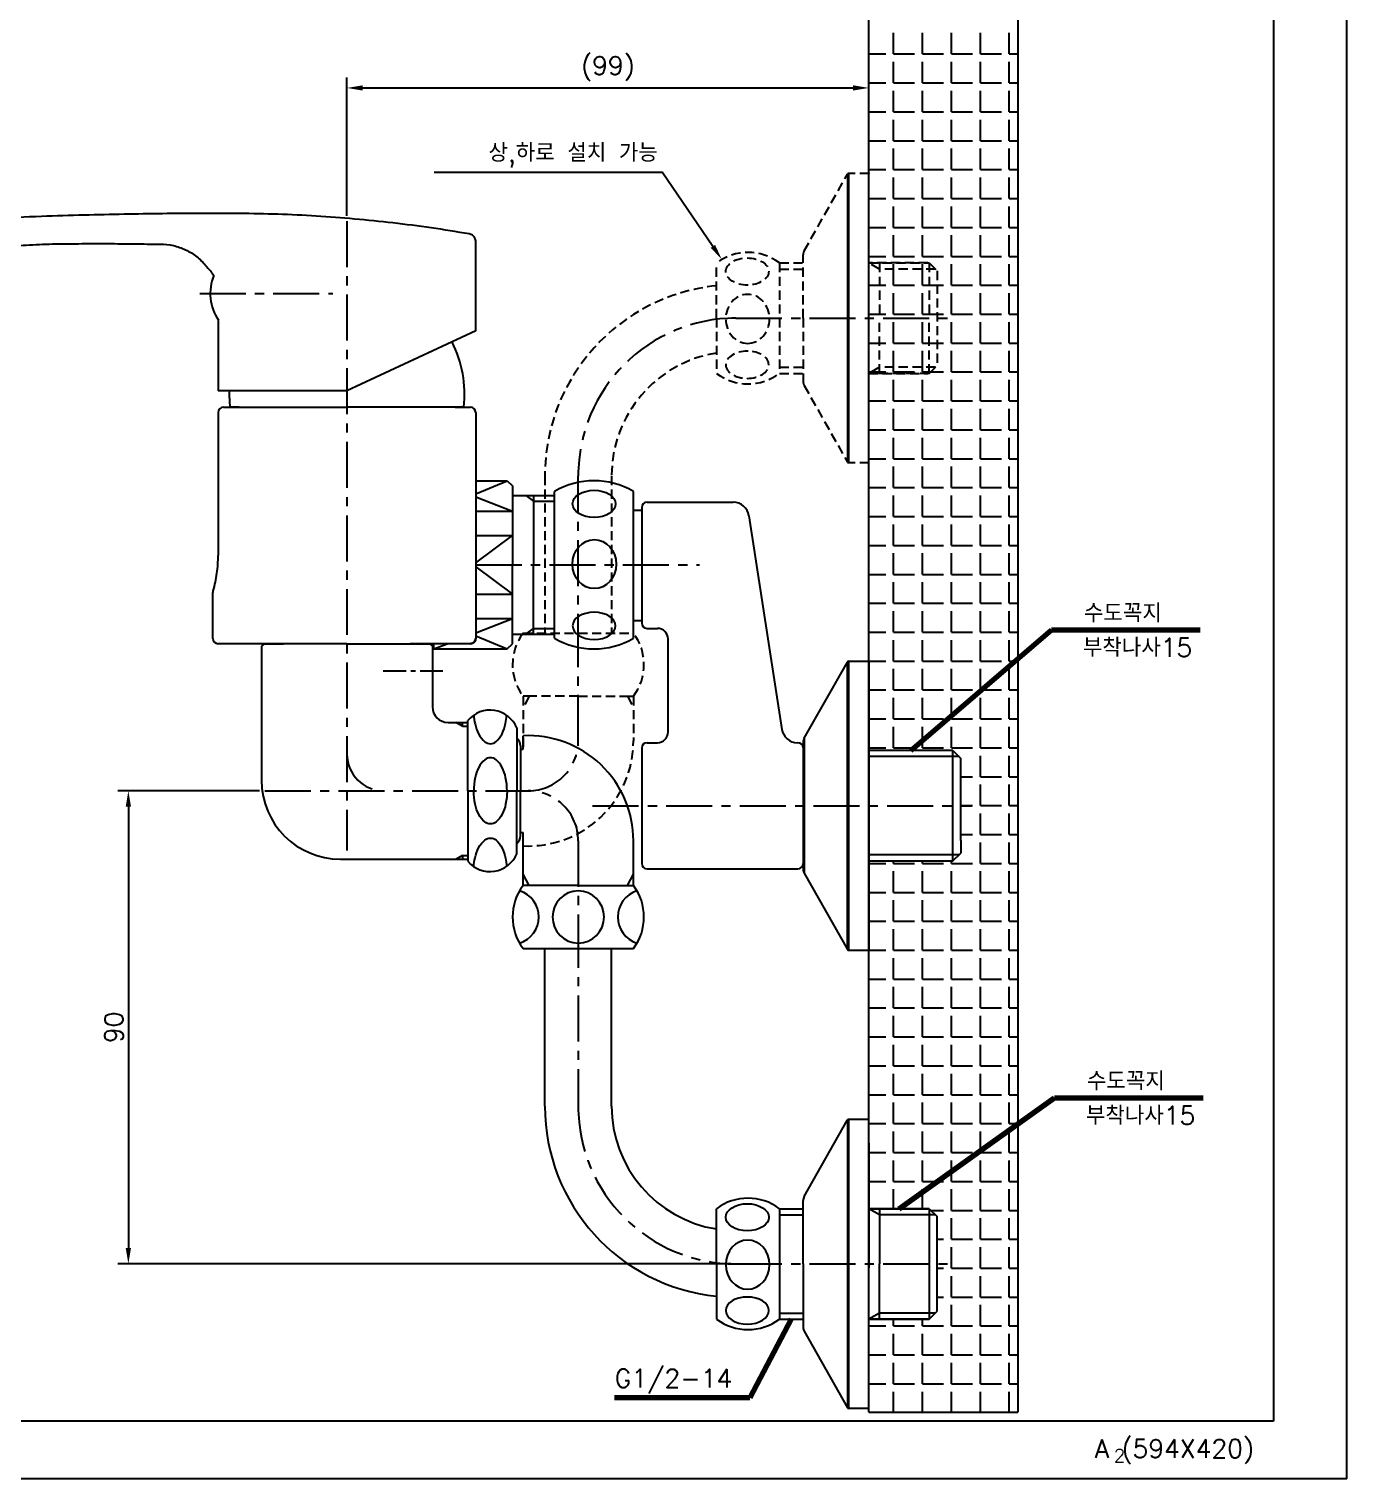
# Model space of a CAD drawing. Extents: x 5256 to 5850, y -3481 to -3061.
# Drawn here: x 5599.5 to 5850.2, y -3480.9 to -3205 of the extents above; entities that cross this region are included whole.
import ezdxf
from ezdxf.enums import TextEntityAlignment as Align

# ---------------------------------------------------------------- set-up
doc = ezdxf.new("R2010")
doc.units = 0
doc.header["$LTSCALE"] = 7
doc.header["$MEASUREMENT"] = 0
doc.header["$PDSIZE"] = -10
doc.linetypes.add('CENTER', pattern=[2, 1.25, -0.25, 0.25, -0.25])
doc.linetypes.add('HIDDEN', pattern=[0.375, 0.25, -0.125])
doc.layers.get('0').update_dxf_attribs({"color": 2, "linetype": 'CONTINUOUS'})
doc.layers.get('Defpoints').update_dxf_attribs({"linetype": 'CONTINUOUS'})
for name, color, linetype in [('CENTER', 1, 'CENTER'), ('CL', 1, 'CENTER'), ('D', 2, 'CONTINUOUS'), ('DIM', 2, 'CONTINUOUS'), ('DWG', 7, 'CONTINUOUS'), ('HD', 2, 'HIDDEN')]:
    doc.layers.add(name, color=color, linetype=linetype)
doc.styles.add('GHS', font='ROMANS', dxfattribs={"bigfont": 'GHS'})
doc.dimstyles.new('STANDARD$7', dxfattribs={"dimtxt": 3.5, "dimasz": 3, "dimexe": 1, "dimexo": 0.0625, "dimgap": 1, "dimtad": 0, "dimdec": 4, "dimzin": 0, "dimdsep": 46, "dimtxsty": 'GHS', "dimcen": 1, "dimsd2": 1, "dimclrd": 256, "dimclre": 256, "dimclrt": 2, "dimadec": 0, "dimazin": 0, "dimtfac": 1, "dimtdec": 4, "dimtix": 1, "dimtmove": 0, "dimatfit": 3, "dimfxl": 0, "dimtolj": 1, "dimtzin": 0, "dimlwd": -1, "dimlwe": -1, "dimarcsym": 0})

msp = doc.modelspace()

# ---------------------------------------------------------------- linework, layer by layer
for p, q in [((5850.19, -3480.85), (5850.19, -3060.85)), ((5759.24, -3467.65), (5759.24, -3086.34)), ((5787.58, -3086.34), (5787.58, -3468.15)), ((5763.95, -3209.74), (5763.95, -3205.74)), ((5769.45, -3209.74), (5769.45, -3205.74)), ((5774.95, -3209.74), (5774.95, -3205.74)), ((5780.45, -3209.74), (5780.45, -3205.74)), ((5785.95, -3209.74), (5785.95, -3205.74)), ((5759.24, -3209.74), (5762.45, -3209.74)), ((5759.24, -3224.16), (5759.24, -3210.42)), ((5763.95, -3209.74), (5767.95, -3209.74)), ((5769.45, -3209.74), (5773.45, -3209.74)), ((5774.95, -3209.74), (5778.95, -3209.74)), ((5780.45, -3209.74), (5784.45, -3209.74)), ((5785.95, -3209.74), (5787.58, -3209.74)), ((5759.24, -3238.96), (5759.24, -3211.36)), ((5763.95, -3215.24), (5763.95, -3211.24)), ((5769.45, -3215.24), (5769.45, -3211.24)), ((5774.95, -3215.24), (5774.95, -3211.24)), ((5780.45, -3215.24), (5780.45, -3211.24)), ((5785.95, -3215.24), (5785.95, -3211.24)), ((5659.96, -3240.53), (5659.96, -3214.2)), ((5662.96, -3216.2), (5756.24, -3216.2)), ((5759.24, -3217.04), (5759.24, -3214.2)), ((5759.24, -3215.24), (5762.45, -3215.24)), ((5763.95, -3215.24), (5767.95, -3215.24)), ((5769.45, -3215.24), (5773.45, -3215.24)), ((5774.95, -3215.24), (5778.95, -3215.24)), ((5780.45, -3215.24), (5784.45, -3215.24)), ((5785.95, -3215.24), (5787.58, -3215.24)), ((5763.95, -3220.74), (5763.95, -3216.74)), ((5769.45, -3220.74), (5769.45, -3216.74)), ((5774.95, -3220.74), (5774.95, -3216.74)), ((5780.45, -3220.74), (5780.45, -3216.74)), ((5785.95, -3220.74), (5785.95, -3216.74)), ((5759.24, -3220.74), (5762.45, -3220.74)), ((5763.95, -3220.74), (5767.95, -3220.74)), ((5769.45, -3220.74), (5773.45, -3220.74)), ((5774.95, -3220.74), (5778.95, -3220.74)), ((5780.45, -3220.74), (5784.45, -3220.74)), ((5785.95, -3220.74), (5787.58, -3220.74)), ((5763.95, -3226.24), (5763.95, -3222.24)), ((5769.45, -3226.24), (5769.45, -3222.24)), ((5774.95, -3226.24), (5774.95, -3222.24)), ((5780.45, -3226.24), (5780.45, -3222.24)), ((5785.95, -3226.24), (5785.95, -3222.24)), ((5759.24, -3226.24), (5762.45, -3226.24)), ((5763.95, -3226.24), (5767.95, -3226.24)), ((5769.45, -3226.24), (5773.45, -3226.24)), ((5774.95, -3226.24), (5778.95, -3226.24)), ((5780.45, -3226.24), (5784.45, -3226.24)), ((5785.95, -3226.24), (5787.58, -3226.24)), ((5763.95, -3231.74), (5763.95, -3227.74)), ((5769.45, -3231.74), (5769.45, -3227.74)), ((5774.95, -3231.74), (5774.95, -3227.74)), ((5780.45, -3231.74), (5780.45, -3227.74)), ((5785.95, -3231.74), (5785.95, -3227.74)), ((5676.57, -3232.24), (5719.93, -3232.24)), ((5729.58, -3246.35), (5719.93, -3232.24)), ((5755.15, -3232.61), (5755.15, -3287.39)), ((5755.39, -3232.5), (5755.39, -3287.5)), ((5759.24, -3231.74), (5762.45, -3231.74)), ((5763.95, -3231.74), (5767.95, -3231.74)), ((5769.45, -3231.74), (5773.45, -3231.74)), ((5774.95, -3231.74), (5778.95, -3231.74)), ((5780.45, -3231.74), (5784.45, -3231.74)), ((5785.95, -3231.74), (5787.58, -3231.74)), ((5763.95, -3237.24), (5763.95, -3233.24)), ((5769.45, -3237.24), (5769.45, -3233.24)), ((5774.95, -3237.24), (5774.95, -3233.24)), ((5780.45, -3237.24), (5780.45, -3233.24)), ((5785.95, -3237.24), (5785.95, -3233.24)), ((5759.24, -3237.24), (5762.45, -3237.24)), ((5763.95, -3237.24), (5767.95, -3237.24)), ((5769.45, -3237.24), (5773.45, -3237.24)), ((5774.95, -3237.24), (5778.95, -3237.24)), ((5780.45, -3237.24), (5784.45, -3237.24)), ((5785.95, -3237.24), (5787.58, -3237.24)), ((5763.95, -3242.74), (5763.95, -3238.74)), ((5769.45, -3242.74), (5769.45, -3238.74)), ((5774.95, -3242.74), (5774.95, -3238.74)), ((5780.45, -3242.74), (5780.45, -3238.74)), ((5785.95, -3242.74), (5785.95, -3238.74)), ((5759.24, -3242.74), (5762.45, -3242.74)), ((5763.95, -3242.74), (5767.95, -3242.74)), ((5769.45, -3242.74), (5773.45, -3242.74)), ((5774.95, -3242.74), (5778.95, -3242.74)), ((5780.45, -3242.74), (5784.45, -3242.74)), ((5785.95, -3242.74), (5787.58, -3242.74)), ((5763.95, -3248.24), (5763.95, -3244.24)), ((5769.45, -3248.24), (5769.45, -3244.24)), ((5774.95, -3248.24), (5774.95, -3244.24)), ((5780.45, -3248.24), (5780.45, -3244.24)), ((5785.95, -3248.24), (5785.95, -3244.24)), ((5759.24, -3248.24), (5762.45, -3248.24)), ((5763.95, -3248.24), (5767.95, -3248.24)), ((5769.45, -3248.24), (5773.45, -3248.24)), ((5774.95, -3248.24), (5778.95, -3248.24)), ((5780.45, -3248.24), (5784.45, -3248.24)), ((5785.95, -3248.24), (5787.58, -3248.24)), ((5763.95, -3253.74), (5763.95, -3249.74)), ((5769.45, -3253.74), (5769.45, -3249.74)), ((5774.95, -3253.74), (5774.95, -3249.74)), ((5780.45, -3253.74), (5780.45, -3249.74)), ((5785.95, -3253.74), (5785.95, -3249.74)), ((5759.24, -3253.74), (5762.45, -3253.74)), ((5763.95, -3253.74), (5767.95, -3253.74)), ((5769.45, -3253.74), (5773.45, -3253.74)), ((5774.95, -3253.74), (5778.95, -3253.74)), ((5780.45, -3253.74), (5784.45, -3253.74)), ((5785.95, -3253.74), (5787.58, -3253.74)), ((5763.95, -3259.24), (5763.95, -3255.24)), ((5769.45, -3259.24), (5769.45, -3255.24)), ((5774.95, -3259.24), (5774.95, -3255.24)), ((5780.45, -3259.24), (5780.45, -3255.24)), ((5785.95, -3259.24), (5785.95, -3255.24)), ((5759.24, -3259.24), (5762.45, -3259.24)), ((5763.95, -3259.24), (5767.95, -3259.24)), ((5769.45, -3259.24), (5773.45, -3259.24)), ((5774.95, -3259.24), (5778.95, -3259.24)), ((5780.45, -3259.24), (5784.45, -3259.24)), ((5785.95, -3259.24), (5787.58, -3259.24)), ((5763.95, -3264.74), (5763.95, -3260.74)), ((5769.45, -3264.74), (5769.45, -3260.74)), ((5774.95, -3264.74), (5774.95, -3260.74)), ((5780.45, -3264.74), (5780.45, -3260.74)), ((5785.95, -3264.74), (5785.95, -3260.74)), ((5759.24, -3264.74), (5762.45, -3264.74)), ((5763.95, -3264.74), (5767.95, -3264.74)), ((5763.95, -3270.24), (5763.95, -3266.24)), ((5769.45, -3264.74), (5773.45, -3264.74)), ((5769.45, -3270.24), (5769.45, -3266.24)), ((5774.95, -3264.74), (5778.95, -3264.74)), ((5774.95, -3270.24), (5774.95, -3266.24)), ((5780.45, -3264.74), (5784.45, -3264.74)), ((5780.45, -3270.24), (5780.45, -3266.24)), ((5785.95, -3264.74), (5787.58, -3264.74)), ((5785.95, -3270.24), (5785.95, -3266.24)), ((5759.24, -3270.24), (5762.45, -3270.24)), ((5763.95, -3270.24), (5767.95, -3270.24)), ((5763.95, -3275.74), (5763.95, -3271.74)), ((5769.45, -3270.24), (5773.45, -3270.24)), ((5769.45, -3275.74), (5769.45, -3271.74)), ((5774.95, -3270.24), (5778.95, -3270.24)), ((5774.95, -3275.74), (5774.95, -3271.74)), ((5780.45, -3270.24), (5784.45, -3270.24)), ((5780.45, -3275.74), (5780.45, -3271.74)), ((5785.95, -3270.24), (5787.58, -3270.24)), ((5785.95, -3275.74), (5785.95, -3271.74)), ((5759.24, -3275.74), (5762.45, -3275.74)), ((5763.95, -3275.74), (5767.95, -3275.74)), ((5763.95, -3281.24), (5763.95, -3277.24)), ((5769.45, -3275.74), (5773.45, -3275.74)), ((5769.45, -3281.24), (5769.45, -3277.24)), ((5774.95, -3275.74), (5778.95, -3275.74)), ((5774.95, -3281.24), (5774.95, -3277.24)), ((5780.45, -3275.74), (5784.45, -3275.74)), ((5780.45, -3281.24), (5780.45, -3277.24)), ((5785.95, -3275.74), (5787.58, -3275.74)), ((5785.95, -3281.24), (5785.95, -3277.24)), ((5759.24, -3281.24), (5762.45, -3281.24)), ((5763.95, -3281.24), (5767.95, -3281.24)), ((5763.95, -3286.74), (5763.95, -3282.74)), ((5769.45, -3281.24), (5773.45, -3281.24)), ((5769.45, -3286.74), (5769.45, -3282.74)), ((5774.95, -3281.24), (5778.95, -3281.24)), ((5774.95, -3286.74), (5774.95, -3282.74)), ((5780.45, -3281.24), (5784.45, -3281.24)), ((5780.45, -3286.74), (5780.45, -3282.74)), ((5785.95, -3281.24), (5787.58, -3281.24)), ((5785.95, -3286.74), (5785.95, -3282.74)), ((5759.24, -3286.74), (5762.45, -3286.74)), ((5763.95, -3286.74), (5767.95, -3286.74)), ((5763.95, -3292.24), (5763.95, -3288.24)), ((5769.45, -3286.74), (5773.45, -3286.74)), ((5769.45, -3292.24), (5769.45, -3288.24)), ((5774.95, -3286.74), (5778.95, -3286.74)), ((5774.95, -3292.24), (5774.95, -3288.24)), ((5780.45, -3286.74), (5784.45, -3286.74)), ((5780.45, -3292.24), (5780.45, -3288.24)), ((5785.95, -3286.74), (5787.58, -3286.74)), ((5785.95, -3292.24), (5785.95, -3288.24)), ((5759.24, -3292.24), (5762.45, -3292.24)), ((5763.95, -3292.24), (5767.95, -3292.24)), ((5763.95, -3297.74), (5763.95, -3293.74)), ((5769.45, -3292.24), (5773.45, -3292.24)), ((5769.45, -3297.74), (5769.45, -3293.74)), ((5774.95, -3292.24), (5778.95, -3292.24)), ((5774.95, -3297.74), (5774.95, -3293.74)), ((5780.45, -3292.24), (5784.45, -3292.24)), ((5780.45, -3297.74), (5780.45, -3293.74)), ((5785.95, -3292.24), (5787.58, -3292.24)), ((5785.95, -3297.74), (5785.95, -3293.74)), ((5759.24, -3297.74), (5762.45, -3297.74)), ((5763.95, -3297.74), (5767.95, -3297.74)), ((5763.95, -3303.24), (5763.95, -3299.24)), ((5769.45, -3297.74), (5773.45, -3297.74)), ((5769.45, -3303.24), (5769.45, -3299.24)), ((5774.95, -3297.74), (5778.95, -3297.74)), ((5774.95, -3303.24), (5774.95, -3299.24)), ((5780.45, -3297.74), (5784.45, -3297.74)), ((5780.45, -3303.24), (5780.45, -3299.24)), ((5785.95, -3297.74), (5787.58, -3297.74)), ((5785.95, -3303.24), (5785.95, -3299.24)), ((5759.24, -3303.24), (5762.45, -3303.24)), ((5763.95, -3303.24), (5767.95, -3303.24)), ((5763.95, -3308.74), (5763.95, -3304.74)), ((5769.45, -3303.24), (5773.45, -3303.24)), ((5769.45, -3308.74), (5769.45, -3304.74)), ((5774.95, -3303.24), (5778.95, -3303.24)), ((5774.95, -3308.74), (5774.95, -3304.74)), ((5780.45, -3303.24), (5784.45, -3303.24)), ((5780.45, -3308.74), (5780.45, -3304.74)), ((5785.95, -3303.24), (5787.58, -3303.24)), ((5785.95, -3308.74), (5785.95, -3304.74)), ((5759.24, -3308.74), (5762.45, -3308.74)), ((5763.95, -3308.74), (5767.95, -3308.74)), ((5763.95, -3314.24), (5763.95, -3310.24)), ((5769.45, -3308.74), (5773.45, -3308.74)), ((5769.45, -3314.24), (5769.45, -3310.24)), ((5774.95, -3308.74), (5778.95, -3308.74)), ((5774.95, -3314.24), (5774.95, -3310.24)), ((5780.45, -3308.74), (5784.45, -3308.74)), ((5780.45, -3314.24), (5780.45, -3310.24)), ((5785.95, -3308.74), (5787.58, -3308.74)), ((5785.95, -3314.24), (5785.95, -3310.24)), ((5759.24, -3314.24), (5762.45, -3314.24)), ((5763.95, -3314.24), (5767.95, -3314.24)), ((5763.95, -3319.74), (5763.95, -3315.74)), ((5769.45, -3314.24), (5773.45, -3314.24)), ((5769.45, -3319.74), (5769.45, -3315.74)), ((5774.95, -3314.24), (5778.95, -3314.24)), ((5774.95, -3319.74), (5774.95, -3315.74)), ((5780.45, -3314.24), (5784.45, -3314.24)), ((5780.45, -3319.74), (5780.45, -3315.74)), ((5785.95, -3314.24), (5787.58, -3314.24)), ((5785.95, -3319.74), (5785.95, -3315.74)), ((5759.24, -3319.74), (5762.45, -3319.74)), ((5763.95, -3319.74), (5767.95, -3319.74)), ((5763.95, -3325.24), (5763.95, -3321.24)), ((5769.45, -3319.74), (5773.45, -3319.74)), ((5769.45, -3325.24), (5769.45, -3321.24)), ((5774.95, -3319.74), (5778.95, -3319.74)), ((5774.95, -3325.24), (5774.95, -3321.24)), ((5780.45, -3319.74), (5784.45, -3319.74)), ((5780.45, -3325.24), (5780.45, -3321.24)), ((5785.95, -3319.74), (5787.58, -3319.74)), ((5785.95, -3325.24), (5785.95, -3321.24)), ((5759.24, -3325.24), (5762.45, -3325.24)), ((5763.95, -3325.24), (5767.95, -3325.24)), ((5763.95, -3330.74), (5763.95, -3326.74)), ((5769.45, -3325.24), (5773.45, -3325.24)), ((5769.45, -3330.74), (5769.45, -3326.74)), ((5774.95, -3325.24), (5778.95, -3325.24)), ((5774.95, -3330.74), (5774.95, -3326.74)), ((5780.45, -3325.24), (5784.45, -3325.24)), ((5780.45, -3330.74), (5780.45, -3326.74)), ((5785.95, -3325.24), (5787.58, -3325.24)), ((5785.95, -3330.74), (5785.95, -3326.74)), ((5759.24, -3330.74), (5762.45, -3330.74)), ((5763.95, -3330.74), (5767.95, -3330.74)), ((5763.95, -3336.24), (5763.95, -3332.24)), ((5769.45, -3330.74), (5773.45, -3330.74)), ((5769.45, -3336.24), (5769.45, -3332.24)), ((5774.95, -3330.74), (5778.95, -3330.74)), ((5774.95, -3336.24), (5774.95, -3332.24)), ((5780.45, -3330.74), (5784.45, -3330.74)), ((5780.45, -3336.24), (5780.45, -3332.24)), ((5785.95, -3330.74), (5787.58, -3330.74)), ((5785.95, -3336.24), (5785.95, -3332.24)), ((5759.24, -3336.24), (5762.45, -3336.24)), ((5763.95, -3336.24), (5767.95, -3336.24)), ((5763.95, -3341.74), (5763.95, -3337.74)), ((5769.45, -3336.24), (5773.45, -3336.24)), ((5769.45, -3341.74), (5769.45, -3337.74)), ((5774.95, -3336.24), (5778.95, -3336.24)), ((5774.95, -3341.74), (5774.95, -3337.74)), ((5780.45, -3336.24), (5784.45, -3336.24)), ((5780.45, -3341.74), (5780.45, -3337.74)), ((5785.95, -3336.24), (5787.58, -3336.24)), ((5785.95, -3341.74), (5785.95, -3337.74)), ((5745.74, -3340.77), (5745.65, -3340.77)), ((5759.24, -3341.74), (5762.45, -3341.74)), ((5763.95, -3341.74), (5767.95, -3341.74)), ((5769.45, -3341.74), (5773.45, -3341.74)), ((5774.95, -3341.74), (5778.95, -3341.74)), ((5780.45, -3341.74), (5784.45, -3341.74)), ((5780.45, -3347.24), (5780.45, -3343.24)), ((5785.95, -3341.74), (5787.58, -3341.74)), ((5785.95, -3347.24), (5785.95, -3343.24)), ((5776.74, -3347.24), (5778.95, -3347.24)), ((5780.45, -3347.24), (5784.45, -3347.24)), ((5780.45, -3352.74), (5780.45, -3348.74)), ((5785.95, -3347.24), (5787.58, -3347.24)), ((5785.95, -3352.74), (5785.95, -3348.74)), ((5643.34, -3349.93), (5616.38, -3349.93)), ((5618.38, -3352.93), (5618.38, -3436.93)), ((5776.74, -3352.74), (5778.95, -3352.74)), ((5780.45, -3352.74), (5784.45, -3352.74)), ((5780.45, -3358.24), (5780.45, -3354.24)), ((5785.95, -3352.74), (5787.58, -3352.74)), ((5785.95, -3358.24), (5785.95, -3354.24)), ((5776.74, -3358.24), (5778.95, -3358.24)), ((5780.45, -3358.24), (5784.45, -3358.24)), ((5780.45, -3363.74), (5780.45, -3359.74)), ((5785.95, -3358.24), (5787.58, -3358.24)), ((5785.95, -3363.74), (5785.95, -3359.74)), ((5759.24, -3363.74), (5762.45, -3363.74)), ((5763.95, -3363.74), (5763.95, -3363.27)), ((5763.95, -3363.74), (5767.95, -3363.74)), ((5763.95, -3369.24), (5763.95, -3365.24)), ((5769.45, -3363.74), (5769.45, -3363.27)), ((5769.45, -3363.74), (5773.45, -3363.74)), ((5769.45, -3369.24), (5769.45, -3365.24)), ((5774.95, -3363.74), (5774.95, -3363.27)), ((5774.95, -3363.74), (5778.95, -3363.74)), ((5774.95, -3369.24), (5774.95, -3365.24)), ((5780.45, -3363.74), (5784.45, -3363.74)), ((5780.45, -3369.24), (5780.45, -3365.24)), ((5785.95, -3363.74), (5787.58, -3363.74)), ((5785.95, -3369.24), (5785.95, -3365.24)), ((5759.24, -3369.24), (5762.45, -3369.24)), ((5763.95, -3369.24), (5767.95, -3369.24)), ((5763.95, -3374.74), (5763.95, -3370.74)), ((5769.45, -3369.24), (5773.45, -3369.24)), ((5769.45, -3374.74), (5769.45, -3370.74)), ((5774.95, -3369.24), (5778.95, -3369.24)), ((5774.95, -3374.74), (5774.95, -3370.74)), ((5780.45, -3369.24), (5784.45, -3369.24)), ((5780.45, -3374.74), (5780.45, -3370.74)), ((5785.95, -3369.24), (5787.58, -3369.24)), ((5785.95, -3374.74), (5785.95, -3370.74)), ((5759.24, -3374.74), (5762.45, -3374.74)), ((5763.95, -3374.74), (5767.95, -3374.74)), ((5763.95, -3380.24), (5763.95, -3376.24)), ((5769.45, -3374.74), (5773.45, -3374.74)), ((5769.45, -3380.24), (5769.45, -3376.24)), ((5774.95, -3374.74), (5778.95, -3374.74)), ((5774.95, -3380.24), (5774.95, -3376.24)), ((5780.45, -3374.74), (5784.45, -3374.74)), ((5780.45, -3380.24), (5780.45, -3376.24)), ((5785.95, -3374.74), (5787.58, -3374.74)), ((5785.95, -3380.24), (5785.95, -3376.24)), ((5759.24, -3380.24), (5762.45, -3380.24)), ((5763.95, -3380.24), (5767.95, -3380.24)), ((5763.95, -3385.74), (5763.95, -3381.74)), ((5769.45, -3380.24), (5773.45, -3380.24)), ((5769.45, -3385.74), (5769.45, -3381.74)), ((5774.95, -3380.24), (5778.95, -3380.24)), ((5774.95, -3385.74), (5774.95, -3381.74)), ((5780.45, -3380.24), (5784.45, -3380.24)), ((5780.45, -3385.74), (5780.45, -3381.74)), ((5785.95, -3380.24), (5787.58, -3380.24)), ((5785.95, -3385.74), (5785.95, -3381.74)), ((5759.24, -3385.74), (5762.45, -3385.74)), ((5763.95, -3385.74), (5767.95, -3385.74)), ((5763.95, -3391.24), (5763.95, -3387.24)), ((5769.45, -3385.74), (5773.45, -3385.74)), ((5769.45, -3391.24), (5769.45, -3387.24)), ((5774.95, -3385.74), (5778.95, -3385.74)), ((5774.95, -3391.24), (5774.95, -3387.24)), ((5780.45, -3385.74), (5784.45, -3385.74)), ((5780.45, -3391.24), (5780.45, -3387.24)), ((5785.95, -3385.74), (5787.58, -3385.74)), ((5785.95, -3391.24), (5785.95, -3387.24)), ((5759.24, -3391.24), (5762.45, -3391.24)), ((5763.95, -3391.24), (5767.95, -3391.24)), ((5763.95, -3396.74), (5763.95, -3392.74)), ((5769.45, -3391.24), (5773.45, -3391.24)), ((5769.45, -3396.74), (5769.45, -3392.74)), ((5774.95, -3391.24), (5778.95, -3391.24)), ((5774.95, -3396.74), (5774.95, -3392.74)), ((5780.45, -3391.24), (5784.45, -3391.24)), ((5780.45, -3396.74), (5780.45, -3392.74)), ((5785.95, -3391.24), (5787.58, -3391.24)), ((5785.95, -3396.74), (5785.95, -3392.74)), ((5759.24, -3396.74), (5762.45, -3396.74)), ((5763.95, -3396.74), (5767.95, -3396.74)), ((5763.95, -3402.24), (5763.95, -3398.24)), ((5769.45, -3396.74), (5773.45, -3396.74)), ((5769.45, -3402.24), (5769.45, -3398.24)), ((5774.95, -3396.74), (5778.95, -3396.74)), ((5774.95, -3402.24), (5774.95, -3398.24)), ((5780.45, -3396.74), (5784.45, -3396.74)), ((5780.45, -3402.24), (5780.45, -3398.24)), ((5785.95, -3396.74), (5787.58, -3396.74)), ((5785.95, -3402.24), (5785.95, -3398.24)), ((5759.24, -3402.24), (5762.45, -3402.24)), ((5763.95, -3402.24), (5767.95, -3402.24)), ((5763.95, -3407.74), (5763.95, -3403.74)), ((5769.45, -3402.24), (5773.45, -3402.24)), ((5769.45, -3407.74), (5769.45, -3403.74)), ((5774.95, -3402.24), (5778.95, -3402.24)), ((5774.95, -3407.74), (5774.95, -3403.74)), ((5780.45, -3402.24), (5784.45, -3402.24)), ((5780.45, -3407.74), (5780.45, -3403.74)), ((5785.95, -3402.24), (5787.58, -3402.24)), ((5785.95, -3407.74), (5785.95, -3403.74)), ((5759.24, -3407.74), (5762.45, -3407.74)), ((5763.95, -3407.74), (5767.95, -3407.74)), ((5763.95, -3413.24), (5763.95, -3409.24)), ((5769.45, -3407.74), (5773.45, -3407.74)), ((5769.45, -3413.24), (5769.45, -3409.24)), ((5774.95, -3407.74), (5778.95, -3407.74)), ((5774.95, -3413.24), (5774.95, -3409.24)), ((5780.45, -3407.74), (5784.45, -3407.74)), ((5780.45, -3413.24), (5780.45, -3409.24)), ((5785.95, -3407.74), (5787.58, -3407.74)), ((5785.95, -3413.24), (5785.95, -3409.24)), ((5759.24, -3413.24), (5762.45, -3413.24)), ((5763.95, -3413.24), (5767.95, -3413.24)), ((5763.95, -3418.74), (5763.95, -3414.74)), ((5769.45, -3413.24), (5773.45, -3413.24)), ((5769.45, -3418.74), (5769.45, -3414.74)), ((5774.95, -3413.24), (5778.95, -3413.24)), ((5774.95, -3418.74), (5774.95, -3414.74)), ((5780.45, -3413.24), (5784.45, -3413.24)), ((5780.45, -3418.74), (5780.45, -3414.74)), ((5785.95, -3413.24), (5787.58, -3413.24)), ((5785.95, -3418.74), (5785.95, -3414.74)), ((5759.24, -3418.74), (5762.45, -3418.74)), ((5763.95, -3418.74), (5767.95, -3418.74)), ((5763.95, -3424.24), (5763.95, -3420.24)), ((5769.45, -3418.74), (5773.45, -3418.74)), ((5769.45, -3424.24), (5769.45, -3420.24)), ((5774.95, -3418.74), (5778.95, -3418.74)), ((5774.95, -3424.24), (5774.95, -3420.24)), ((5780.45, -3418.74), (5784.45, -3418.74)), ((5780.45, -3424.24), (5780.45, -3420.24)), ((5785.95, -3418.74), (5787.58, -3418.74)), ((5785.95, -3424.24), (5785.95, -3420.24)), ((5759.24, -3424.24), (5762.45, -3424.24)), ((5763.95, -3424.24), (5767.95, -3424.24)), ((5763.95, -3429.43), (5763.95, -3425.74)), ((5769.45, -3424.24), (5773.45, -3424.24)), ((5769.45, -3429.43), (5769.45, -3425.74)), ((5774.95, -3424.24), (5778.95, -3424.24)), ((5774.95, -3429.74), (5774.95, -3425.74)), ((5780.45, -3424.24), (5784.45, -3424.24)), ((5780.45, -3429.74), (5780.45, -3425.74)), ((5785.95, -3424.24), (5787.58, -3424.24)), ((5785.95, -3429.74), (5785.95, -3425.74)), ((5771.05, -3429.74), (5773.45, -3429.74)), ((5774.95, -3429.74), (5778.95, -3429.74)), ((5774.95, -3435.24), (5774.95, -3431.24)), ((5780.45, -3429.74), (5784.45, -3429.74)), ((5780.45, -3435.24), (5780.45, -3431.24)), ((5785.95, -3429.74), (5787.58, -3429.74)), ((5785.95, -3435.24), (5785.95, -3431.24)), ((5772.24, -3435.24), (5773.45, -3435.24)), ((5774.95, -3435.24), (5778.95, -3435.24)), ((5774.95, -3440.74), (5774.95, -3436.74)), ((5780.45, -3435.24), (5784.45, -3435.24)), ((5780.45, -3440.74), (5780.45, -3436.74)), ((5785.95, -3435.24), (5787.58, -3435.24)), ((5785.95, -3440.74), (5785.95, -3436.74)), ((5732.96, -3439.93), (5616.38, -3439.93)), ((5772.24, -3440.74), (5773.45, -3440.74)), ((5774.95, -3440.74), (5778.95, -3440.74)), ((5774.95, -3446.24), (5774.95, -3442.24)), ((5780.45, -3440.74), (5784.45, -3440.74)), ((5780.45, -3446.24), (5780.45, -3442.24)), ((5785.95, -3440.74), (5787.58, -3440.74)), ((5785.95, -3446.24), (5785.95, -3442.24)), ((5772.24, -3446.24), (5773.45, -3446.24)), ((5774.95, -3446.24), (5778.95, -3446.24)), ((5774.95, -3451.74), (5774.95, -3447.74)), ((5780.45, -3446.24), (5784.45, -3446.24)), ((5780.45, -3451.74), (5780.45, -3447.74)), ((5785.95, -3446.24), (5787.58, -3446.24)), ((5785.95, -3451.74), (5785.95, -3447.74)), ((5763.95, -3451.74), (5763.95, -3450.43)), ((5769.45, -3451.74), (5769.45, -3450.43)), ((5759.24, -3451.74), (5762.45, -3451.74)), ((5763.95, -3451.74), (5767.95, -3451.74)), ((5763.95, -3457.24), (5763.95, -3453.24)), ((5769.45, -3451.74), (5773.45, -3451.74)), ((5769.45, -3457.24), (5769.45, -3453.24)), ((5774.95, -3451.74), (5778.95, -3451.74)), ((5774.95, -3457.24), (5774.95, -3453.24)), ((5780.45, -3451.74), (5784.45, -3451.74)), ((5780.45, -3457.24), (5780.45, -3453.24)), ((5785.95, -3451.74), (5787.58, -3451.74)), ((5785.95, -3457.24), (5785.95, -3453.24)), ((5759.24, -3457.24), (5762.45, -3457.24)), ((5763.95, -3457.24), (5767.95, -3457.24)), ((5763.95, -3462.74), (5763.95, -3458.74)), ((5769.45, -3457.24), (5773.45, -3457.24)), ((5769.45, -3462.74), (5769.45, -3458.74)), ((5774.95, -3457.24), (5778.95, -3457.24)), ((5774.95, -3462.74), (5774.95, -3458.74)), ((5780.45, -3457.24), (5784.45, -3457.24)), ((5780.45, -3462.74), (5780.45, -3458.74)), ((5785.95, -3457.24), (5787.58, -3457.24)), ((5785.95, -3462.74), (5785.95, -3458.74)), ((5759.24, -3462.74), (5762.45, -3462.74)), ((5763.95, -3462.74), (5767.95, -3462.74)), ((5763.95, -3468.15), (5763.95, -3464.24)), ((5769.45, -3462.74), (5773.45, -3462.74)), ((5769.45, -3468.15), (5769.45, -3464.24)), ((5774.95, -3462.74), (5778.95, -3462.74)), ((5774.95, -3468.15), (5774.95, -3464.24)), ((5780.45, -3462.74), (5784.45, -3462.74)), ((5780.45, -3468.15), (5780.45, -3464.24)), ((5785.95, -3462.74), (5787.58, -3462.74)), ((5785.95, -3468.15), (5785.95, -3464.24)), ((5759.24, -3468.15), (5787.58, -3468.15)), ((5850.19, -3480.85), (5256.19, -3480.85))]:
    msp.add_line(p, q)
at = {"color": 4}
for p, q in [((5836.19, -3076.37), (5836.19, -3469.85)), ((5836.19, -3469.85), (5287.19, -3469.85))]:
    msp.add_line(p, q, dxfattribs=at)
at = {"color": 7, "linetype": 'Continuous'}
for p, q in [((5684.46, -3262.41), (5684.46, -3245.45)), ((5684.46, -3262.41), (5659.96, -3273.83)), ((5659.96, -3273.83), (5635.46, -3273.83)), ((5736.41, -3297.61), (5742.68, -3338.23)), ((5746.94, -3339.93), (5755.16, -3325.42)), ((5755.16, -3380.12), (5755.16, -3325.42)), ((5755.42, -3380.27), (5755.42, -3325.27)), ((5755.42, -3325.27), (5759.24, -3325.27)), ((5759.24, -3325.27), (5759.24, -3380.27)), ((5746.74, -3340.67), (5746.74, -3364.87)), ((5746.94, -3339.93), (5746.94, -3365.61)), ((5716.04, -3341.77), (5716.04, -3363.77)), ((5717.04, -3340.77), (5719.04, -3340.77)), ((5745.74, -3340.77), (5745.68, -3340.77)), ((5717.04, -3364.77), (5745.74, -3364.77)), ((5746.94, -3365.61), (5755.16, -3380.12)), ((5755.42, -3380.27), (5759.24, -3380.27))]:
    msp.add_line(p, q, dxfattribs=at)
for centre, radius, start, end in [((5733.44, -3298.02), 3, 8, 90), ((5755.42, -3325.57), 0.3, 90, 150.4688), ((5745.65, -3337.77), 3, 188.78, 270), ((5748.24, -3340.67), 1.5, 150.4688, 180), ((5717.04, -3341.77), 1, 90, 180), ((5745.74, -3341.77), 1, 0, 90), ((5717.04, -3363.77), 1, 180, 270), ((5745.74, -3363.77), 1, 270, 0), ((5748.24, -3364.87), 1.5, 180, 209.5312), ((5755.42, -3379.97), 0.3, 209.5312, 270)]:
    msp.add_arc(centre, radius, start, end, dxfattribs=at)
for points in [[(5683.22, -3243.97), (5675.98, -3242.83), (5668.71, -3241.89), (5661.41, -3241.14), (5654.11, -3240.59), (5646.81, -3240.24), (5639.48, -3240.1), (5632.14, -3240.08), (5624.86, -3240.13), (5617.57, -3240.24), (5610, -3240.41), (5601.85, -3240.66), (5592.83, -3241.01), (5582.64, -3241.52), (5570.99, -3242.22)], [(5684.46, -3245.45), (5684.42, -3245.1), (5684.3, -3244.77), (5684.11, -3244.48), (5683.85, -3244.24), (5683.55, -3244.07), (5683.22, -3243.97)], [(5570.44, -3247.12), (5571.86, -3247.7), (5574.26, -3248.35), (5576.73, -3248.6), (5579.22, -3248.47), (5581.66, -3248.05), (5584.13, -3247.65), (5586.59, -3247.29), (5589.06, -3246.97), (5591.53, -3246.69), (5594.01, -3246.45), (5596.49, -3246.25), (5598.97, -3246.09), (5601.46, -3245.97), (5603.93, -3245.89), (5606.44, -3245.85), (5608.92, -3245.83), (5611.41, -3245.82), (5613.9, -3245.82), (5616.39, -3245.83), (5618.88, -3245.86), (5621.36, -3245.89), (5623.84, -3245.92), (5626.33, -3246.07), (5628.71, -3246.75), (5630.9, -3247.95), (5632.74, -3249.61), (5633.13, -3250.08)], [(5635.46, -3260.58), (5635.46, -3261.4), (5635.46, -3263.88), (5635.46, -3266.37), (5635.46, -3268.86), (5635.46, -3271.35), (5635.46, -3273.83)]]:
    msp.add_spline(points, degree=3, dxfattribs=at)
for points, knots in [([(5633.13, -3250.08), (5633.16, -3250.11), (5633.29, -3250.24), (5633.59, -3250.55), (5634.07, -3251.09), (5634.42, -3251.57), (5634.62, -3251.87), (5634.63, -3251.89)], [0, 0, 0, 0, 0.13247, 0.551657, 1.282758, 2.288334, 2.352859, 2.352859, 2.352859, 2.352859]), ([(5635.5, -3260.39), (5635.5, -3260.4), (5635.48, -3260.47), (5635.47, -3260.54), (5635.46, -3260.58)], [11.1388116, 11.1388116, 11.1388116, 11.1388116, 11.1907683, 11.3390556, 11.3390556, 11.3390556, 11.3390556])]:
    msp.add_open_spline(points, degree=3, knots=knots, dxfattribs=at)
for points in [[(5662.96, -3215.7), (5662.96, -3216.7), (5659.96, -3216.2)], [(5756.24, -3215.7), (5756.24, -3216.7), (5759.24, -3216.2)], [(5729.16, -3246.63), (5731.27, -3248.83), (5729.99, -3246.07)], [(5617.88, -3352.93), (5618.88, -3352.93), (5618.38, -3349.93)], [(5617.88, -3436.93), (5618.88, -3436.93), (5618.38, -3439.93)]]:
    msp.add_solid(points)
at = {"layer": 'CENTER'}
msp.add_line((5706.7, -3352.77), (5778.74, -3352.77), dxfattribs=at)
at = {"layer": 'CL'}
for p, q in [((5659.96, -3241.53), (5659.96, -3361.3)), ((5631.95, -3255.33), (5657.29, -3255.33)), ((5733.96, -3260), (5774.24, -3260)), ((5703.96, -3324.99), (5703.96, -3290)), ((5684.46, -3306.93), (5727.04, -3306.93)), ((5703.96, -3340.43), (5703.96, -3324.93)), ((5644.34, -3349.93), (5694.46, -3349.93)), ((5703.96, -3359.43), (5703.96, -3374.93)), ((5703.96, -3374.87), (5703.96, -3409.93)), ((5733.96, -3439.93), (5774.24, -3439.93))]:
    msp.add_line(p, q, dxfattribs=at)
at = {"layer": 'CL', "ltscale": 0.5}
msp.add_line((5666.86, -3327.13), (5678.21, -3327.13), dxfattribs=at)
at = {"layer": 'CL'}
for centre, radius, start, end in [((5733.96, -3290), 30, 90, 180), ((5694.46, -3340.43), 9.5, 270, 0), ((5666.96, -3342.93), 7, 180, 270), ((5694.46, -3359.43), 9.5, 0, 90), ((5733.96, -3409.93), 30, 180, 270)]:
    msp.add_arc(centre, radius, start, end, dxfattribs=at)
at = {"layer": 'D', "color": 2, "ltscale": 12}
for p, q in [((5684.46, -3293.42), (5690.46, -3290.93)), ((5693.96, -3293.73), (5695.46, -3294.83)), ((5684.46, -3294.02), (5691.46, -3296.73)), ((5695.46, -3294.83), (5699.46, -3294.83)), ((5684.46, -3306.56), (5691.46, -3301.37)), ((5684.46, -3307.31), (5691.46, -3312.5)), ((5684.46, -3319.84), (5691.46, -3317.14)), ((5684.46, -3320.45), (5690.46, -3322.93)), ((5693.96, -3320.13), (5695.46, -3319.03)), ((5695.46, -3319.03), (5699.46, -3319.03)), ((5676.46, -3322.93), (5679.05, -3321.93)), ((5742.25, -3430.58), (5746.74, -3430.58)), ((5742.25, -3449.28), (5746.74, -3449.28))]:
    msp.add_line(p, q, dxfattribs=at)
at = {"layer": 'D', "color": 0, "ltscale": 12}
for p, q in [((5684.46, -3290.93), (5690.46, -3290.93)), ((5690.46, -3290.93), (5691.46, -3291.93)), ((5691.46, -3291.93), (5691.46, -3306.93)), ((5691.46, -3293.73), (5699.46, -3293.73)), ((5695.46, -3293.73), (5695.46, -3306.93)), ((5684.46, -3296.73), (5691.46, -3296.73)), ((5684.46, -3301.37), (5691.46, -3301.37)), ((5691.46, -3321.93), (5691.46, -3306.93)), ((5695.46, -3320.13), (5695.46, -3306.93)), ((5684.46, -3312.5), (5691.46, -3312.5)), ((5684.46, -3317.14), (5691.46, -3317.14)), ((5691.46, -3320.13), (5699.46, -3320.13)), ((5676.46, -3322.93), (5676.46, -3321.93)), ((5676.46, -3322.93), (5690.46, -3322.93)), ((5690.46, -3322.93), (5691.46, -3321.93)), ((5681.96, -3337.63), (5681.96, -3336.93)), ((5681.96, -3362.23), (5681.96, -3362.93)), ((5759.24, -3363.27), (5775.24, -3363.27)), ((5694.61, -3367.93), (5693.46, -3367.93)), ((5713.31, -3367.93), (5714.46, -3367.93)), ((5697.61, -3409.93), (5697.61, -3379.93)), ((5710.31, -3409.93), (5710.31, -3379.93)), ((5759.24, -3416.93), (5759.24, -3429.43)), ((5759.24, -3417.65), (5759.24, -3440.65)), ((5730.25, -3439.93), (5730.25, -3429.43)), ((5742.25, -3429.43), (5746.74, -3429.43)), ((5742.25, -3429.43), (5742.25, -3450.43)), ((5759.24, -3429.43), (5770.44, -3429.43)), ((5730.25, -3439.93), (5730.25, -3450.43)), ((5759.24, -3463.65), (5759.24, -3440.65)), ((5742.25, -3450.43), (5746.74, -3450.43)), ((5759.24, -3462.93), (5759.24, -3450.43)), ((5759.24, -3450.43), (5770.74, -3450.43))]:
    msp.add_line(p, q, dxfattribs=at)
at = {"layer": 'D', "color": 0}
for p, q in [((5714.46, -3306.93), (5714.46, -3292.96)), ((5714.46, -3320.91), (5714.46, -3306.93)), ((5775.24, -3363.27), (5775.24, -3342.27)), ((5775.24, -3342.27), (5776.74, -3343.77)), ((5776.74, -3359.37), (5776.74, -3343.77)), ((5775.24, -3363.27), (5776.74, -3361.77)), ((5770.74, -3429.43), (5770.74, -3450.43)), ((5770.74, -3429.43), (5772.24, -3430.93)), ((5772.24, -3448.93), (5772.24, -3430.93)), ((5770.74, -3450.43), (5772.24, -3448.93))]:
    msp.add_line(p, q, dxfattribs=at)
at = {"layer": 'D'}
for p, q in [((5681.96, -3337.63), (5680.75, -3336.93)), ((5681.96, -3337.63), (5682.96, -3337.63)), ((5681.96, -3337.63), (5682.96, -3337.63)), ((5776.39, -3343.42), (5759.24, -3343.42)), ((5681.96, -3362.23), (5680.75, -3362.93)), ((5681.96, -3362.23), (5682.96, -3362.23)), ((5681.96, -3362.23), (5682.96, -3362.23)), ((5776.39, -3362.12), (5759.24, -3362.12)), ((5694.61, -3367.93), (5693.46, -3365.77)), ((5713.31, -3367.93), (5714.46, -3365.77)), ((5761.24, -3430.58), (5759.25, -3429.43)), ((5771.89, -3430.58), (5761.24, -3430.58)), ((5761.24, -3449.28), (5759.25, -3450.43)), ((5771.89, -3449.28), (5761.24, -3449.28))]:
    msp.add_line(p, q, dxfattribs=at)
at = {"layer": 'D', "color": 7}
msp.add_line((5776.74, -3359.37), (5776.74, -3361.77), dxfattribs=at)
at = {"layer": 'D', "color": 0, "ltscale": 3}
for p, q in [((5761.24, -3429.43), (5761.24, -3439.93)), ((5761.24, -3429.43), (5761.24, -3430.58)), ((5761.24, -3450.43), (5761.24, -3439.93))]:
    msp.add_line(p, q, dxfattribs=at)
at = {"layer": 'D', "color": 0, "ltscale": 12}
for centre, radius, start, end in [((5701.46, -3373.93), 10, 143.1301, 216.8699), ((5706.46, -3373.93), 10, 323.1301, 36.8699), ((5733.96, -3409.93), 36.35, 180, 264.1302), ((5733.96, -3409.93), 23.65, 180, 260.9564), ((5736.25, -3437.43), 10, 53.1301, 126.8699), ((5736.25, -3442.43), 10, 233.1301, 306.8699)]:
    msp.add_arc(centre, radius, start, end, dxfattribs=at)
msp.add_ellipse((5736.12, -3431.06), major_axis=(4.08, 0), ratio=0.632568, start_param=-3.141592653589793, end_param=3.141592653589793, dxfattribs=at)
at = {"layer": 'D', "color": 0, "ltscale": 12, "extrusion": (0, 0, -1)}
msp.add_ellipse((5736.17, -3440.07), major_axis=(0, -4.67), ratio=0.891583, dxfattribs=at)
msp.add_ellipse((5736.12, -3448.81), major_axis=(4.08, 0), ratio=0.632568, start_param=-3.141592653589793, end_param=3.141592653589793, dxfattribs=at)
at = {"layer": 'Defpoints', "color": 0, "linetype": 'ByBlock'}
msp.add_point((5759.24, -3413.15), dxfattribs=at)
msp.add_point((5759.24, -3413.15), dxfattribs=at)
msp.add_point((5759.24, -3413.15), dxfattribs=at)
msp.add_point((5759.24, -3413.15), dxfattribs=at)
at = {"layer": 'DIM'}
msp.add_ellipse((5706.96, -3295.33), major_axis=(4.08, 0), ratio=0.632568, start_param=-3.141592653589793, end_param=3.141592653589793, dxfattribs=at)
msp.add_ellipse((5707.02, -3306.79), major_axis=(0, 4.67), ratio=0.891583, dxfattribs=at)
at = {"layer": 'DIM', "extrusion": (0, 0, -1)}
msp.add_ellipse((5706.96, -3318.54), major_axis=(4.08, 0), ratio=0.632568, start_param=-3.141592653589793, end_param=3.141592653589793, dxfattribs=at)
at = {"layer": 'DWG', "color": 7, "linetype": 'Continuous'}
for p, q in [((5636.46, -3276.93), (5659.96, -3276.93)), ((5680.56, -3276.93), (5683.46, -3276.93)), ((5635.46, -3277.93), (5635.46, -3305.14)), ((5684.46, -3277.93), (5684.46, -3320.93)), ((5634.46, -3320.93), (5634.46, -3312.42)), ((5659.96, -3321.93), (5635.46, -3321.93)), ((5683.46, -3321.93), (5672.01, -3321.93))]:
    msp.add_line(p, q, dxfattribs=at)
at = {"layer": 'DWG'}
for p, q in [((5637.79, -3276.93), (5637.71, -3276.9)), ((5639.46, -3276.93), (5637.71, -3276.93)), ((5682.21, -3276.93), (5659.96, -3276.93)), ((5714.46, -3296.52), (5716.04, -3296.52)), ((5716.04, -3296.02), (5716.04, -3318.02)), ((5717.04, -3295.02), (5733.44, -3295.02)), ((5714.46, -3317.52), (5716.04, -3317.52)), ((5717.04, -3319.02), (5719.04, -3319.02)), ((5721.04, -3338.77), (5721.04, -3321.02)), ((5644.21, -3321.93), (5643.71, -3322.43)), ((5643.71, -3322.43), (5643.71, -3347.93)), ((5644.21, -3321.93), (5647.91, -3321.93)), ((5647.91, -3321.93), (5644.94, -3321.93)), ((5659.96, -3321.93), (5675.71, -3321.93)), ((5675.71, -3321.93), (5676.21, -3322.43)), ((5676.21, -3322.43), (5676.21, -3333.93)), ((5679.21, -3336.93), (5682.96, -3336.93)), ((5682.96, -3349.93), (5682.96, -3336.53)), ((5692.26, -3337.97), (5692.26, -3349.93)), ((5693.46, -3342.03), (5693.46, -3339.46)), ((5692.96, -3341.36), (5692.96, -3349.93)), ((5692.96, -3342.03), (5693.46, -3342.03)), ((5775.24, -3342.27), (5759.24, -3342.27)), ((5682.96, -3349.93), (5682.96, -3363.33)), ((5692.26, -3361.9), (5692.26, -3349.93)), ((5692.96, -3358.51), (5692.96, -3349.93)), ((5692.96, -3357.83), (5693.46, -3357.83)), ((5693.46, -3367.93), (5693.46, -3357.83)), ((5714.46, -3367.93), (5714.46, -3359.43)), ((5658.71, -3362.93), (5682.96, -3362.93)), ((5703.96, -3367.93), (5693.46, -3367.93)), ((5703.96, -3367.93), (5714.46, -3367.93)), ((5693.46, -3379.93), (5714.46, -3379.93)), ((5755.39, -3412.43), (5755.39, -3467.43)), ((5759.24, -3412.43), (5755.39, -3412.43)), ((5759.24, -3429.43), (5759.24, -3412.43)), ((5746.94, -3427.12), (5755.15, -3412.55)), ((5755.15, -3412.55), (5755.15, -3467.32)), ((5759.24, -3430.15), (5759.24, -3413.15)), ((5746.74, -3439.93), (5746.74, -3427.86)), ((5770.74, -3429.43), (5759.24, -3429.43)), ((5746.74, -3439.93), (5746.74, -3452.01)), ((5759.24, -3467.43), (5759.24, -3450.43)), ((5770.44, -3450.43), (5759.24, -3450.43)), ((5746.94, -3452.74), (5755.15, -3467.32)), ((5759.24, -3468.15), (5759.24, -3451.15)), ((5759.24, -3467.43), (5755.39, -3467.43))]:
    msp.add_line(p, q, dxfattribs=at)
at = {"layer": 'DWG', "color": 0}
for p, q in [((5699.46, -3320.91), (5699.46, -3292.96)), ((5714.46, -3306.93), (5714.46, -3292.96))]:
    msp.add_line(p, q, dxfattribs=at)
at = {"layer": 'DWG'}
for points in [[(5684.08, -3335.52, 0.032672), (5684.33, -3337.19, 0.064446), (5685.01, -3339.11, 0.10397), (5686.2, -3340.58, 0.175964), (5687.27, -3340.96, 0.175964), (5688.34, -3340.56, 0.10397), (5689.49, -3339.06, 0.064446), (5690.13, -3337.12, 0.030542), (5690.33, -3335.56, 0.050607)], [(5687.25, -3343.64, 0.174048), (5686.18, -3344.02, 0.104322), (5685.02, -3345.48, 0.065211), (5684.35, -3347.39, 0.051358), (5684.09, -3349.93, 0.051358)], [(5690.42, -3349.93, 0.051358), (5690.15, -3347.39, 0.065211), (5689.49, -3345.48, 0.104322), (5688.33, -3344.02, 0.174048), (5687.25, -3343.64, 0.174048)], [(5687.25, -3356.23, -0.174048), (5686.18, -3355.84, -0.104322), (5685.02, -3354.38, -0.065211), (5684.35, -3352.48, -0.051358), (5684.09, -3349.93, -0.051358)], [(5690.42, -3349.93, -0.051358), (5690.15, -3352.48, -0.065211), (5689.49, -3354.38, -0.104322), (5688.33, -3355.84, -0.174048), (5687.25, -3356.23, -0.174048)], [(5684.08, -3364.34, -0.032672), (5684.33, -3362.68, -0.064446), (5685.01, -3360.76, -0.10397), (5686.2, -3359.29, -0.175964), (5687.27, -3358.91, -0.175964), (5688.34, -3359.31, -0.10397), (5689.49, -3360.81, -0.064446), (5690.13, -3362.75, -0.030542), (5690.33, -3364.31, -0.050607)]]:
    msp.add_lwpolyline(points, format="xyb", dxfattribs=at)
for centre, radius, start, end in [((5642.95, -3255.33), 9, 157.5029, 214.1653), ((5659.96, -3274.55), 22.38, 353.8845, 26.6078), ((5659.96, -3274.55), 22.38, 178.1662, 186.1155), ((5706.96, -3305.85), 14.91, 59.8028, 120.1972), ((5717.04, -3296.02), 1, 90, 180), ((5717.04, -3318.02), 1, 180, 270), ((5719.04, -3321.02), 2, 0, 90), ((5679.21, -3333.93), 3, 180, 270), ((5687.18, -3340.07), 5.5, 22.4101, 140.0344), ((5691.16, -3341.36), 1.8, 0, 52.3301), ((5694.46, -3359.43), 20, 0, 92.866), ((5719.04, -3338.77), 2, 270, 0), ((5658.71, -3347.93), 15, 180, 270), ((5691.16, -3358.51), 1.8, 307.6699, 0), ((5687.18, -3359.8), 5.5, 219.9656, 337.5899), ((5691.2, -3373.93), 5.25, 287.6654, 72.2722), ((5704.06, -3373.93), 5, 91.1472, 268.8528), ((5703.86, -3373.93), 5, 271.1472, 88.8528), ((5716.71, -3373.93), 5.25, 107.7278, 252.3346), ((5755.39, -3412.73), 0.3, 90, 141.009), ((5748.24, -3427.86), 1.5, 150.5949, 180), ((5748.24, -3452.01), 1.5, 180, 209.4051), ((5755.39, -3467.13), 0.3, 218.991, 270)]:
    msp.add_arc(centre, radius, start, end, dxfattribs=at)
at = {"layer": 'DWG', "color": 7, "linetype": 'Continuous'}
for centre, start, end in [((5636.46, -3277.93), 90.0092, 179.9987), ((5683.46, -3277.93), 0.0151, 89.9776), ((5635.46, -3320.93), 180, 269.9999), ((5683.46, -3320.93), 270, 0)]:
    msp.add_arc(centre, 1, start, end, dxfattribs=at)
at = {"layer": 'DWG', "color": 0}
msp.add_arc((5706.96, -3308.02), 14.91, 239.8028, 300.1972, dxfattribs=at)
at = {"layer": 'DWG', "color": 7, "linetype": 'Continuous'}
for points, knots in [([(5634.54, -3311.88), (5634.68, -3311.33), (5634.97, -3310.23), (5635.25, -3308.55), (5635.43, -3306.85), (5635.45, -3305.71), (5635.46, -3305.14)], [0, 0, 0, 0, 1.705897, 3.411852, 5.118054, 6.823805, 6.823805, 6.823805, 6.823805]), ([(5634.46, -3312.42), (5634.47, -3312.33), (5634.47, -3312.15), (5634.52, -3311.97), (5634.54, -3311.88)], [0, 0, 0, 0, 0.272728, 0.5455708, 0.5455708, 0.5455708, 0.5455708]), ([(5684.46, -3320.93), (5684.45, -3321.04), (5684.43, -3321.25), (5684.28, -3321.53), (5684.06, -3321.76), (5683.78, -3321.91), (5683.57, -3321.92), (5683.46, -3321.93)], [0, 0, 0, 0, 0.312871, 0.625742, 0.938612, 1.251483, 1.564344, 1.564344, 1.564344, 1.564344])]:
    msp.add_open_spline(points, degree=3, knots=knots, dxfattribs=at)
at = {"layer": 'HD'}
for p, q in [((5746.94, -3247.19), (5755.15, -3232.61)), ((5759.24, -3232.5), (5755.39, -3232.5)), ((5730.25, -3260), (5730.25, -3249.5)), ((5742.25, -3249.5), (5746.74, -3249.5)), ((5742.25, -3249.5), (5742.25, -3270.5)), ((5746.74, -3260), (5746.74, -3247.93)), ((5759.24, -3249.5), (5770.74, -3249.5)), ((5770.44, -3249.5), (5759.24, -3249.5)), ((5761.24, -3250.65), (5759.25, -3249.5)), ((5761.24, -3249.5), (5761.24, -3260)), ((5770.74, -3249.5), (5770.74, -3260)), ((5770.74, -3249.5), (5772.24, -3251)), ((5742.25, -3250.65), (5746.74, -3250.65)), ((5771.89, -3250.65), (5761.24, -3250.65)), ((5772.24, -3251), (5772.24, -3269)), ((5730.25, -3260), (5730.25, -3270.5)), ((5746.74, -3260), (5746.74, -3272.07)), ((5761.24, -3270.5), (5761.24, -3260)), ((5770.74, -3270.5), (5770.74, -3260)), ((5770.74, -3270.5), (5772.24, -3269)), ((5742.25, -3269.35), (5746.74, -3269.35)), ((5742.25, -3270.5), (5746.74, -3270.5)), ((5770.74, -3270.5), (5759.24, -3270.5)), ((5759.24, -3270.5), (5770.44, -3270.5)), ((5761.24, -3269.35), (5759.25, -3270.5)), ((5771.89, -3269.35), (5761.24, -3269.35)), ((5746.94, -3272.81), (5755.15, -3287.39)), ((5759.24, -3287.5), (5755.39, -3287.5)), ((5697.61, -3290), (5697.61, -3319.93)), ((5710.31, -3290), (5710.31, -3319.93)), ((5693.46, -3319.93), (5714.46, -3319.93)), ((5703.96, -3331.93), (5693.46, -3331.93)), ((5694.61, -3331.93), (5693.46, -3334.1)), ((5694.61, -3331.93), (5693.46, -3331.93)), ((5693.46, -3331.93), (5693.46, -3342.03)), ((5703.96, -3331.93), (5714.46, -3331.93)), ((5713.31, -3331.93), (5714.46, -3334.1)), ((5713.31, -3331.93), (5714.46, -3331.93)), ((5714.46, -3331.93), (5714.46, -3340.43))]:
    msp.add_line(p, q, dxfattribs=at)
for centre, radius, start, end in [((5755.39, -3232.8), 0.3, 90, 141.009), ((5736.25, -3257.5), 10, 53.1301, 126.8699), ((5748.24, -3247.93), 1.5, 150.5949, 180), ((5733.96, -3290), 36.35, 95.8698, 180), ((5733.96, -3290), 23.65, 99.0436, 180), ((5736.25, -3262.5), 10, 233.1301, 306.8699), ((5748.24, -3272.07), 1.5, 180, 209.4051), ((5755.39, -3287.2), 0.3, 218.991, 270), ((5701.46, -3325.93), 10, 143.1301, 216.8699), ((5706.46, -3325.93), 10, 323.1301, 36.8699), ((5694.46, -3340.43), 20, 267.134, 0)]:
    msp.add_arc(centre, radius, start, end, dxfattribs=at)
msp.add_ellipse((5736.12, -3251.13), major_axis=(4.08, 0), ratio=0.632568, start_param=-3.141592653589793, end_param=3.141592653589793, dxfattribs=at)
at = {"layer": 'HD', "extrusion": (0, 0, -1)}
msp.add_ellipse((5736.17, -3260.14), major_axis=(0, -4.67), ratio=0.891583, dxfattribs=at)
msp.add_ellipse((5736.12, -3268.87), major_axis=(4.08, 0), ratio=0.632568, start_param=-3.141592653589793, end_param=3.141592653589793, dxfattribs=at)
at = {"layer": 'HD'}
msp.add_point((5759.24, -3232.5), dxfattribs=at)
msp.add_point((5759.24, -3232.5), dxfattribs=at)
msp.add_point((5759.24, -3232.5), dxfattribs=at)
msp.add_point((5759.24, -3232.5), dxfattribs=at)

# ---------------------------------------------------------------- texts
at = {"color": 7, "style": 'GHS'}
for s, height, p in [('A (594X420)', 3.5, (5802.2, -3476.83)), ('2', 2.5, (5805.86, -3477.66))]:
    msp.add_text(s, height=height, dxfattribs=at).set_placement(p)
at = {"char_height": 3.5, "style": 'GHS'}
for s, insert, attachment_point in [('\\A1;(99)', (5709.6, -3212.53), 5), ('상,하로 설치 가능', (5719.1, -3229.05), 6)]:
    msp.add_mtext(s, dxfattribs=dict(at, insert=insert, attachment_point=attachment_point))
at = {"insert": (5615.63, -3394.93), "char_height": 3.5, "attachment_point": 5, "rotation": 90, "style": 'GHS'}
msp.add_mtext('\\A1;90', dxfattribs=at)
at = {"layer": 'D', "style": 'GHS'}
msp.add_text('G1/2-14', height=3.5, dxfattribs=at).set_placement((5710.91, -3461.7), align=Align.MIDDLE_LEFT)
at = {"layer": 'D', "char_height": 3.5, "attachment_point": 6, "style": 'GHS'}
for s, insert in [('수도꼭지', (5814.96, -3316.11)), ('부착나사15', (5820.76, -3322.66)), ('수도꼭지', (5815.53, -3405.14)), ('부착나사15', (5821.34, -3411.68))]:
    msp.add_mtext(s, dxfattribs=dict(at, insert=insert))

# ---------------------------------------------------------------- leaders
at = {"layer": 'D', "color": 0, "ltscale": 12}
for points in [[(5767.24, -3342.27), (5793.96, -3319.31), (5822.26, -3319.31)], [(5764.99, -3429.43), (5794.53, -3408.33), (5822.84, -3408.33)], [(5744.49, -3450.43), (5736.61, -3465.43), (5710.83, -3465.43)]]:
    msp.add_leader(points, dimstyle='STANDARD$7', override={"dimexo": 0.5, "dimgap": 1, "dimtad": 0, "dimdec": 2, "dimcen": -1, "dimclrd": 256, "dimclre": 256, "dimclrt": 256, "dimtm": 1e-09, "dimtdec": 2, "dimtofl": 1, "dimtmove": 1, "dimatfit": 2, "dimlwd": 65535, "dimlwe": 65535}, dxfattribs=at)

doc.saveas('drawing.dxf')
